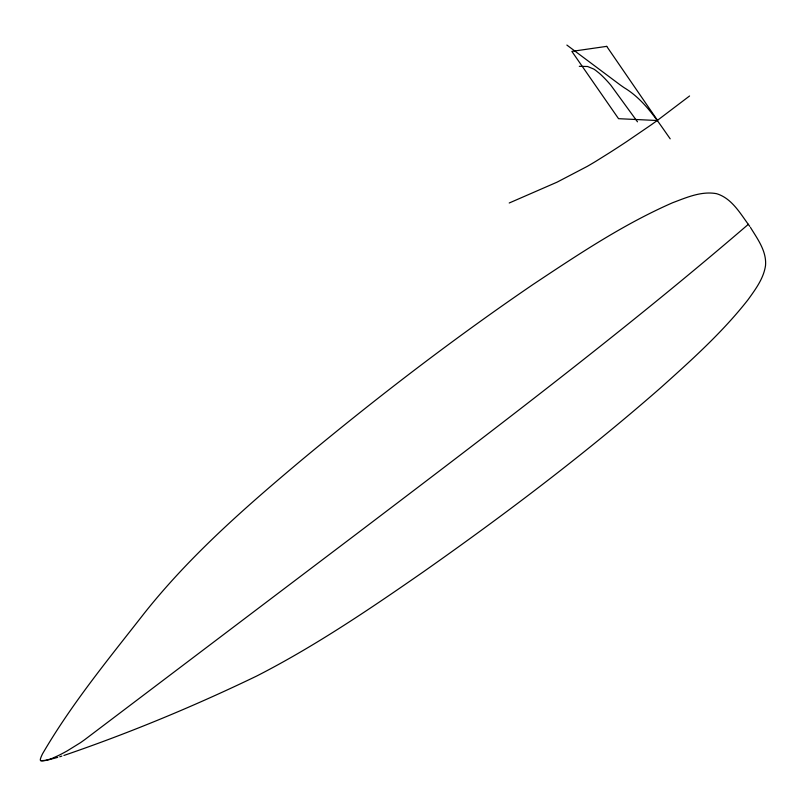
<?xml version="1.0" encoding="UTF-8"?>
<svg xmlns="http://www.w3.org/2000/svg" width="806" height="806" viewBox="0 0 806 806"><rect width="100%" height="100%" fill="white"/><g stroke="black" fill="none" stroke-linecap="round" stroke-linejoin="round"><path stroke-width="1.21" d="M748.401 224.27C622.333 332.666 489.534 432.913 357.209 533.451L85.305 739.233A68.379 17.027 -42.2 0 1 80.388 742.739L67.059 750.98A123.802 30.185 -41.8 0 1 58.314 755.585L52.712 758.134A61.588 15.274 -42.3 0 1 49.327 759.353L45.257 760.31A90.04 22.266 -42.1 0 1 42.033 760.602L40.491 760.542L40.31 759.635A8.997 8.201 2.7 0 1 40.723 758.013A27.938 25.47 1.8 0 1 41.68 755.635L41.892 755.151A67.422 61.468 -0.2 0 1 42.577 753.751C71.734 703.648 108.79 658.693 144.405 613.104C189.753 555.959 244.913 507.669 300.588 460.911C375.364 398.658 452.629 339.326 533.018 284.488C577.892 254.676 623.068 224.431 672.587 202.749C686.42 197.551 701.442 190.861 716.574 193.682C732.191 198.397 740.603 214.144 749.792 226.385M689.563 95.985L657.545 120.265A98.836 16.191 -35.6 0 1 650.986 124.99L626.564 141.675A214.053 32.593 -35.7 0 1 609.235 152.939L595.836 161.311A106.402 17.349 -35.7 0 1 587.191 166.419L557.077 182.156L509.221 203.001M63.926 755.454C129.665 732.946 194.055 706.227 256.64 676.063C315.146 646.12 369.672 609.155 423.563 571.706C505.402 514.127 585.368 453.667 660.698 387.746C691.467 360.151 722.498 332.314 748.069 299.681C755.464 289.364 763.695 278.433 765.529 265.506C766.738 251.271 757.529 238.969 750.477 227.443M59.755 756.753L61.83 756.109M57.72 757.358L48.209 759.917A68.943 63.352 5.2 0 1 46.567 760.28M579.302 66.324L587.594 66.505L593.77 69.064A51.09 10.609 53.4 0 1 595.795 70.465L599.201 73.185A38.255 7.979 53.5 0 1 604.097 77.809A40.502 8.443 53.5 0 1 606.273 80.076L607.009 80.872A35.373 7.395 53.5 0 1 610.877 85.275L637.475 121.807M566.87 45.065L619.754 84.6A204.734 47.705 55.3 0 0 624.197 87.723C644.256 99.773 657.001 120.185 670.199 138.823M40.491 760.542L41.449 760.874A9.017 8.231 3.2 0 0 43.272 760.804A28.18 25.762 3.8 0 0 45.479 760.481M606.717 46.355L571.867 51.393L618.545 118.684L657.646 120.537L606.717 46.355"/></g></svg>
